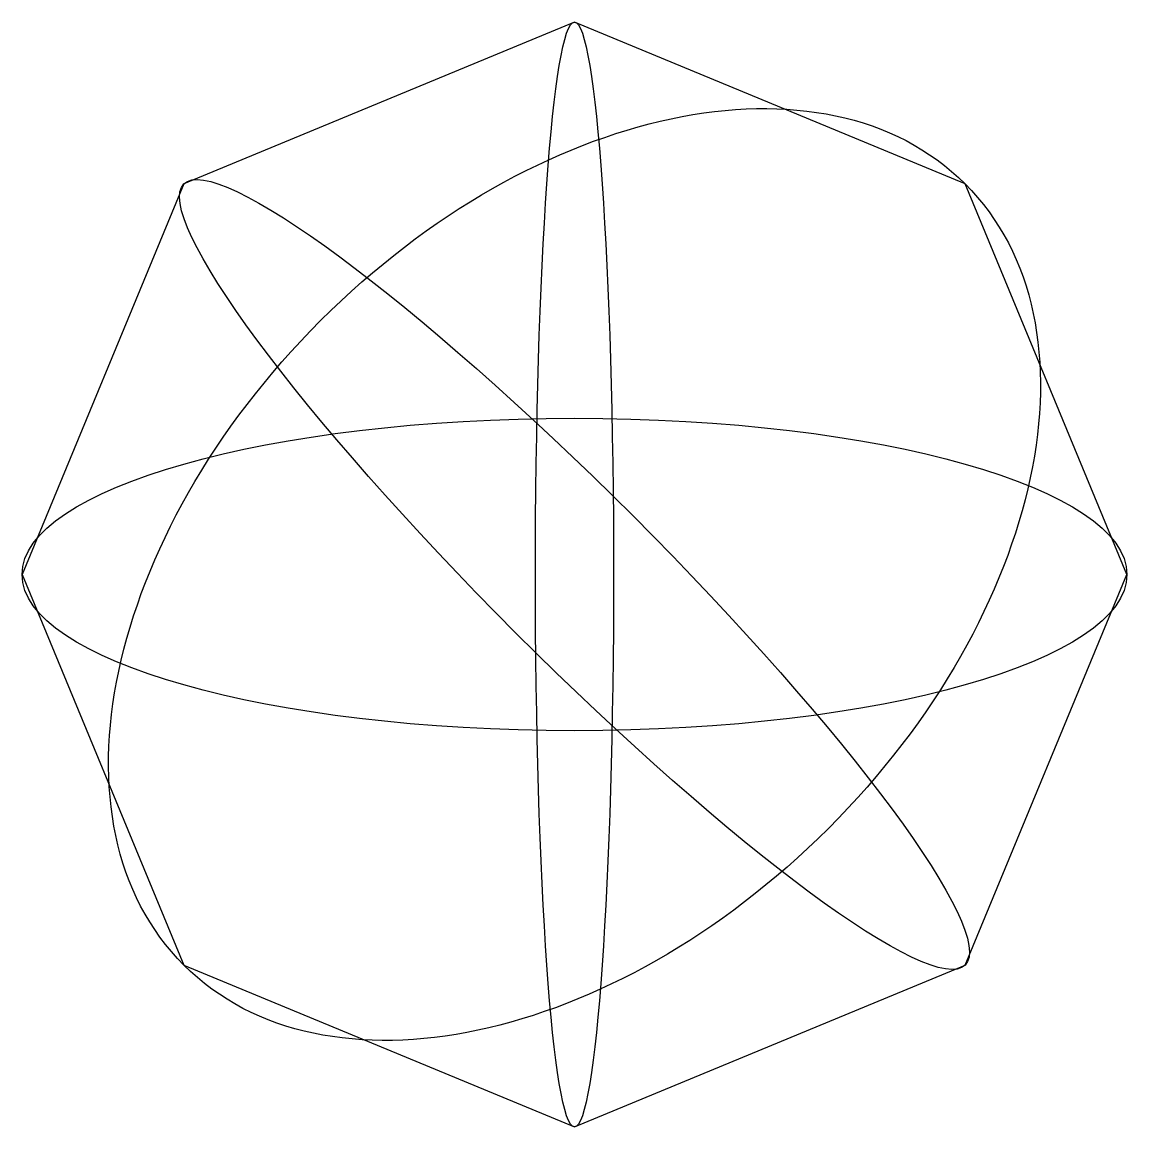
# Model space of a CAD drawing. Header units: millimetres. Extents: x 5.9 to 34.1, y 5.9 to 34.1.
import ezdxf

# ---------------------------------------------------------------- set-up
doc = ezdxf.new("R2010")
doc.units = ezdxf.units.MM
doc.layers.get('0').update_dxf_attribs({"lineweight": 25, "true_color": 0xffffff})

msp = doc.modelspace()

# ---------------------------------------------------------------- linework, layer by layer
for p, q in [((20, 34.142), (10, 30)), ((30, 30), (20, 34.142)), ((10, 30), (5.858, 20)), ((34.142, 20), (30, 30)), ((5.858, 20), (10, 10)), ((30, 10), (34.142, 20)), ((10, 10), (20, 5.858)), ((20, 5.858), (30, 10))]:
    msp.add_line(p, q)
for major_axis, ratio in [((0, 14.142), 0.070711), ((-10, -10), 0.65), ((-10, 10), 0.15), ((-14.142, 0), 0.282843)]:
    msp.add_ellipse((20, 20), major_axis=major_axis, ratio=ratio)

doc.saveas('drawing.dxf')
